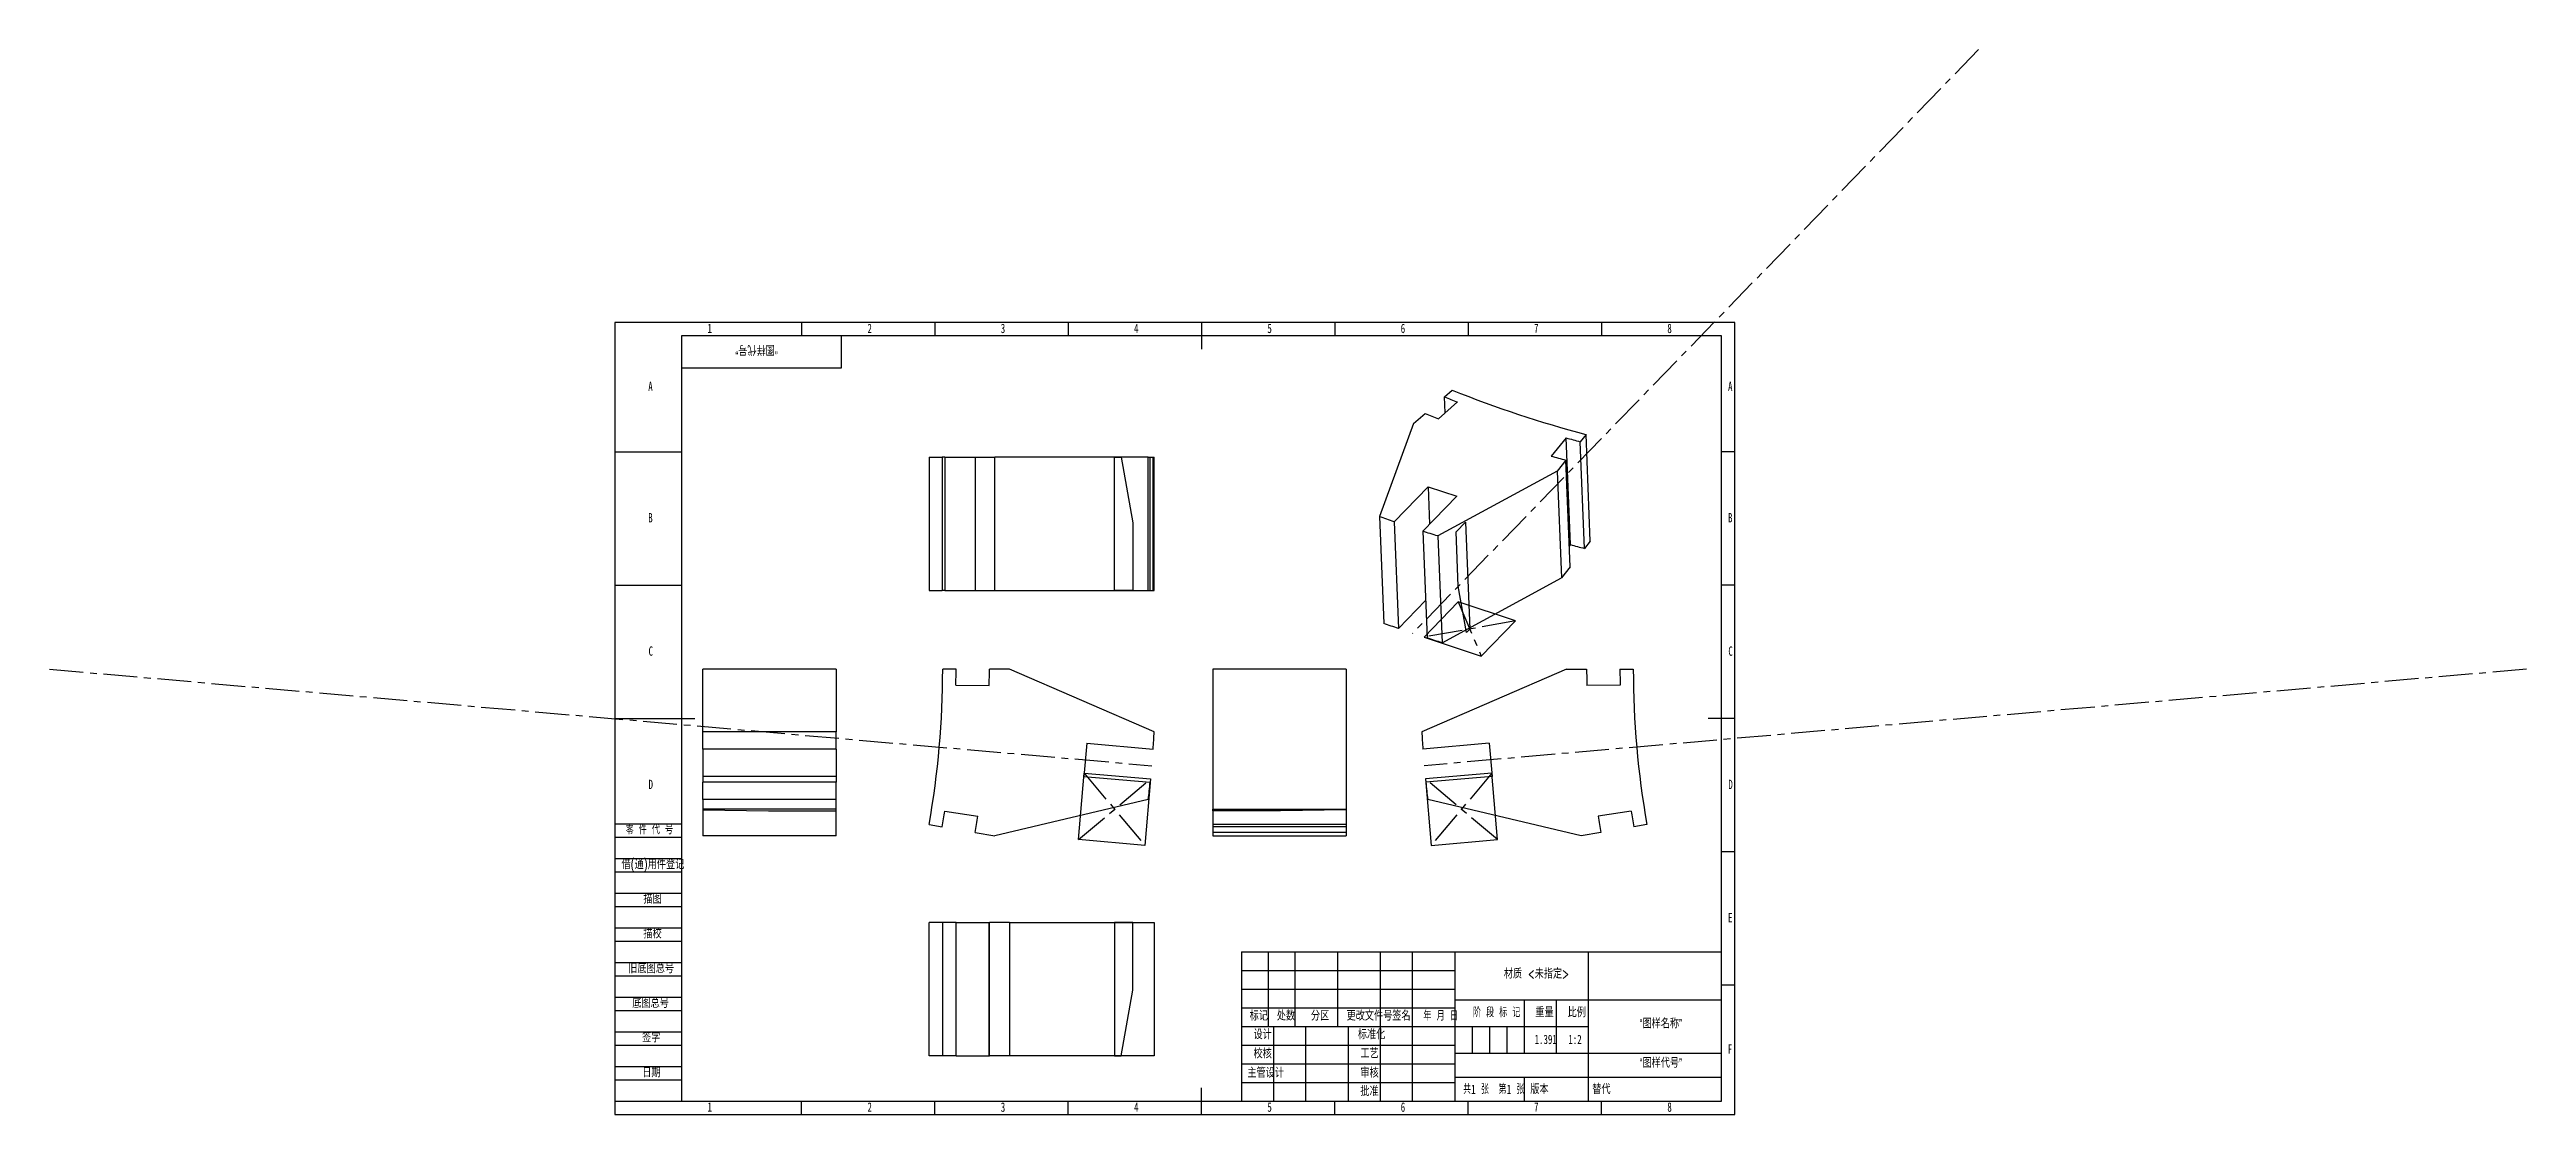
# Model space of a CAD drawing. Header units: millimetres. Extents: x -212 to 717, y 0 to 399.
import ezdxf

# ---------------------------------------------------------------- set-up
doc = ezdxf.new("R2010")
doc.units = ezdxf.units.MM
doc.header["$PDSIZE"] = -1
doc.linetypes.add('CENTERX2', pattern=[20.32, 12.7, -2.54, 2.54, -2.54])
for name, color, linetype in [('10', 7, 'Continuous'), ('5', 7, 'Continuous'), ('9', 7, 'Continuous'), ('SLD-0', 7, 'Continuous')]:
    doc.layers.add(name, color=color, linetype=linetype)
doc.styles.add('SLDTEXTSTYLE0', font='TXT', dxfattribs={"width": 0.7, "bigfont": 'bigfont'})
doc.styles.add('SLDTEXTSTYLE1', font='TXT', dxfattribs={"width": 0.62, "bigfont": 'bigfont'})
doc.styles.add('SLDTEXTSTYLE2', font='TXT', dxfattribs={"width": 0.614286, "bigfont": 'bigfont'})
doc.styles.add('SLDTEXTSTYLE3', font='TXT', dxfattribs={"width": 0.6, "bigfont": 'bigfont'})
doc.styles.add('SLDTEXTSTYLE4', font='TXT', dxfattribs={"width": 0.7})

msp = doc.modelspace()

# ---------------------------------------------------------------- linework, layer by layer
at = {"color": 7, "linetype": 'CENTERX2'}
for p, q in [((511.46, 399.31), (299.19, 180.4)), ((316.27, 192.16), (324.95, 171.88)), ((337.74, 185.07), (303.48, 178.98)), ((-212.07, 166.95), (201.35, 130.78)), ((716.95, 166.95), (303.52, 130.78)), ((173.83, 103.07), (200.91, 125.8)), ((176.01, 127.97), (198.73, 100.89)), ((331.04, 103.07), (303.96, 125.8)), ((328.87, 127.97), (306.14, 100.89))]:
    msp.add_line(p, q, dxfattribs=at)
at = {"color": 7, "linetype": 'Continuous', "lineweight": 25}
for p, q in [((311.14, 269.09), (314.07, 271.59)), ((299.46, 259.07), (303.84, 262.83)), ((315.98, 267.16), (308.86, 260.83)), ((311.39, 263.08), (311.14, 269.09)), ((299.46, 259.07), (286.71, 224.16)), ((356.72, 253.7), (351.09, 246.87)), ((358.34, 213.66), (356.72, 253.7)), ((364.21, 255.01), (362.03, 252.26)), ((363.66, 212.23), (362.03, 252.26)), ((365.83, 214.98), (364.21, 255.01)), ((117.84, 246.47), (117.84, 196.47)), ((117.84, 246.47), (122.76, 246.47)), ((122.76, 246.47), (122.76, 196.47)), ((123.74, 246.47), (122.76, 246.47)), ((123.74, 246.47), (123.74, 196.47)), ((123.74, 246.47), (135.07, 246.47)), ((135.07, 246.47), (135.07, 196.47)), ((135.07, 246.47), (142.46, 246.47)), ((142.46, 196.47), (142.46, 246.47)), ((200.04, 246.47), (142.46, 246.47)), ((200.04, 196.47), (200.04, 246.47)), ((200.04, 246.47), (200.76, 246.47)), ((200.76, 196.47), (200.76, 246.47)), ((200.76, 246.47), (201.85, 246.47)), ((201.85, 196.47), (201.85, 246.47)), ((201.85, 246.47), (202.27, 246.47)), ((202.27, 196.47), (202.27, 246.47)), ((356.6, 245.38), (353.34, 241.26)), ((358.22, 205.35), (356.6, 245.38)), ((304.98, 235.39), (292.22, 222.23)), ((304.98, 235.39), (315.72, 231.84)), ((304.98, 235.39), (305.55, 221.36)), ((353.34, 241.26), (308.62, 216.91)), ((353.34, 241.26), (354.96, 201.22)), ((286.71, 224.16), (288.33, 184.12)), ((315.72, 231.84), (302.95, 218.68)), ((292.22, 222.23), (293.85, 182.19)), ((302.95, 218.68), (304.58, 178.65)), ((308.62, 216.91), (310.25, 176.88)), ((365.83, 214.98), (363.66, 212.23)), ((358.22, 205.35), (354.96, 201.22)), ((358.34, 213.66), (357.91, 213.14)), ((117.84, 196.47), (122.76, 196.47)), ((123.74, 196.47), (122.76, 196.47)), ((123.74, 196.47), (135.07, 196.47)), ((135.07, 196.47), (142.46, 196.47)), ((142.46, 196.47), (200.04, 196.47)), ((200.04, 196.47), (200.76, 196.47)), ((200.76, 196.47), (201.85, 196.47)), ((201.85, 196.47), (202.27, 196.47)), ((310.25, 176.88), (354.96, 201.22)), ((304.01, 192.68), (293.85, 182.19)), ((32.97, 143.51), (32.97, 166.95)), ((82.97, 166.95), (32.97, 166.95)), ((82.97, 166.95), (82.97, 143.51)), ((127.93, 166.95), (122.93, 166.95)), ((127.88, 161.01), (140.37, 160.79)), ((147.93, 166.95), (140.43, 166.95)), ((202.27, 143.51), (147.93, 166.95)), ((274.2, 166.95), (224.2, 166.95)), ((224.2, 166.95), (224.2, 108.77)), ((274.2, 166.95), (274.2, 108.77)), ((356.95, 166.95), (302.61, 143.51)), ((356.95, 166.95), (364.45, 166.95)), ((377, 161.01), (364.5, 160.79)), ((376.95, 166.95), (381.95, 166.95)), ((82.97, 143.51), (32.97, 143.51)), ((32.97, 137.01), (32.97, 143.51)), ((82.97, 137.01), (82.97, 143.51)), ((82.97, 137.01), (32.97, 137.01)), ((32.97, 137.01), (32.97, 126.73)), ((82.97, 137.01), (82.97, 126.73)), ((176.99, 139.18), (175.9, 126.73)), ((176.99, 139.18), (201.85, 137.01)), ((327.88, 139.18), (303.03, 137.01)), ((327.88, 139.18), (328.97, 126.73)), ((82.97, 126.73), (32.97, 126.73)), ((32.97, 126.73), (32.97, 124.55)), ((82.97, 124.55), (32.97, 124.55)), ((32.97, 118.08), (32.97, 124.55)), ((82.97, 126.73), (82.97, 124.55)), ((82.97, 118.08), (82.97, 124.55)), ((175.9, 126.73), (200.76, 124.55)), ((328.97, 126.73), (304.12, 124.55)), ((82.97, 118.08), (32.97, 118.08)), ((32.97, 118.08), (32.97, 104.43)), ((82.97, 104.43), (82.97, 118.08)), ((123.74, 113.76), (136.09, 111.8)), ((200.04, 118.08), (142.46, 104.43)), ((362.41, 104.43), (304.83, 118.08)), ((381.13, 113.76), (368.79, 111.8)), ((82.97, 104.43), (32.97, 104.43)), ((117.84, 108.77), (122.76, 107.91)), ((135.07, 105.73), (142.46, 104.43)), ((274.2, 108.77), (224.2, 108.77)), ((224.2, 108.77), (224.2, 107.91)), ((274.2, 107.91), (224.2, 107.91)), ((224.2, 107.91), (224.2, 105.73)), ((274.2, 105.73), (224.2, 105.73)), ((224.2, 105.73), (224.2, 104.43)), ((224.2, 104.43), (274.2, 104.43)), ((274.2, 108.77), (274.2, 107.91)), ((274.2, 107.91), (274.2, 105.73)), ((274.2, 105.73), (274.2, 104.43)), ((369.8, 105.73), (362.41, 104.43)), ((387.03, 108.77), (382.11, 107.91)), ((117.84, 22.03), (117.84, 72.03)), ((122.93, 72.03), (117.84, 72.03)), ((122.93, 22.03), (122.93, 72.03)), ((127.93, 72.03), (122.93, 72.03)), ((127.93, 22.03), (127.93, 72.03)), ((127.93, 72.03), (140.37, 72.03)), ((140.37, 22.03), (140.37, 72.03)), ((140.37, 72.03), (140.43, 72.03)), ((140.43, 22.03), (140.43, 72.03)), ((147.93, 72.03), (140.43, 72.03)), ((147.93, 72.03), (147.93, 22.03)), ((147.93, 72.03), (202.27, 72.03)), ((202.27, 72.03), (202.27, 22.03)), ((122.93, 22.03), (117.84, 22.03)), ((127.93, 22.03), (122.93, 22.03)), ((127.93, 22.03), (140.37, 22.03)), ((140.37, 22.03), (140.43, 22.03)), ((147.93, 22.03), (140.43, 22.03)), ((202.27, 22.03), (147.93, 22.03))]:
    msp.add_line(p, q, dxfattribs=at)
at = {"color": 7, "linetype": 'Continuous'}
for p, q in [((187.37, 246.47), (189.86, 246.47)), ((187.37, 196.47), (187.37, 246.47)), ((189.86, 246.47), (194.19, 221.85)), ((194.19, 221.85), (194.19, 196.47)), ((315.48, 218.45), (318.98, 222.06)), ((316.31, 198.13), (315.48, 218.45)), ((318.98, 222.06), (320.61, 182.02)), ((194.19, 196.47), (187.37, 196.47)), ((319.33, 180.7), (316.31, 198.13)), ((316.27, 192.16), (303.48, 178.98)), ((337.74, 185.07), (316.27, 192.16)), ((303.48, 178.98), (324.95, 171.88)), ((320.61, 182.02), (319.33, 180.7)), ((324.95, 171.88), (337.74, 185.07)), ((173.83, 103.07), (176.01, 127.97)), ((176.01, 127.97), (200.91, 125.8)), ((200.91, 125.8), (198.73, 100.89)), ((328.87, 127.97), (303.96, 125.8)), ((303.96, 125.8), (306.14, 100.89)), ((331.04, 103.07), (328.87, 127.97)), ((32.97, 114.43), (32.97, 114.21)), ((82.97, 114.43), (32.97, 114.43)), ((32.97, 114.21), (57.59, 113.84)), ((57.59, 113.84), (82.97, 113.84)), ((82.97, 113.84), (82.97, 114.43)), ((224.2, 113.84), (224.2, 114.43)), ((224.2, 114.43), (274.2, 114.43)), ((249.58, 113.84), (224.2, 113.84)), ((274.2, 114.21), (249.58, 113.84)), ((274.2, 114.43), (274.2, 114.21)), ((198.73, 100.89), (173.83, 103.07)), ((306.14, 100.89), (331.04, 103.07)), ((194.19, 72.03), (187.37, 72.03)), ((187.37, 72.03), (187.37, 22.03)), ((194.19, 46.65), (194.19, 72.03)), ((189.86, 22.03), (194.19, 46.65)), ((187.37, 22.03), (189.86, 22.03))]:
    msp.add_line(p, q, dxfattribs=at)
at = {"color": 7, "linetype": 'Continuous', "lineweight": 25, "flags": 128}
for points in [[(292.22, 222.23), (291.53, 222.47), (290.84, 222.71), (290.15, 222.95), (289.46, 223.19), (288.77, 223.43), (288.08, 223.67), (287.39, 223.91), (286.71, 224.16)], [(308.62, 216.91), (307.91, 217.13), (307.2, 217.35), (306.49, 217.57), (305.78, 217.79), (305.07, 218.01), (304.37, 218.23), (303.66, 218.46), (302.95, 218.68)], [(293.85, 182.19), (293.15, 182.43), (292.46, 182.67), (291.77, 182.91), (291.08, 183.15), (290.39, 183.39), (289.71, 183.64), (289.02, 183.88), (288.33, 184.12)], [(310.25, 176.88), (309.54, 177.09), (308.83, 177.31), (308.12, 177.53), (307.41, 177.75), (306.7, 177.98), (305.99, 178.2), (305.29, 178.42), (304.58, 178.65)]]:
    msp.add_lwpolyline(points, dxfattribs=at)
at = {"color": 7, "linetype": 'Continuous', "lineweight": 25}
for centre, radius, start, end in [((468.75, 655.32), 413.74, 248.04487, 255.36328), ((453.73, 632.48), 398.88, 247.92779, 248.70371), ((455.72, 625.63), 384.74, 247.92779, 248.70371), ((477.7, 691.78), 454.48, 254.56199, 255.25635), ((476.51, 701.06), 471.19, 254.56199, 255.25635), ((479.32, 651.75), 454.48, 254.56199, 255.25635), ((-212.07, 166.95), 335, 350, 0), ((-212.07, 166.95), 340, 359, 0), ((-212.07, 166.95), 352.5, 359, 0), ((716.95, 166.95), 352.5, 180, 181), ((716.95, 166.95), 340, 180, 181), ((716.95, 166.95), 335, 180, 190), ((-212.07, 166.95), 415, 355.86292, 356.7622), ((716.95, 166.95), 415, 183.2378, 184.13708), ((-212.07, 166.95), 415, 353.2378, 354.13708), ((716.95, 166.95), 415, 185.86292, 186.7622), ((-212.07, 166.95), 340, 350, 351), ((-212.07, 166.95), 352.5, 350, 351), ((716.95, 166.95), 352.5, 189, 190), ((716.95, 166.95), 340, 189, 190)]:
    msp.add_arc(centre, radius, start, end, dxfattribs=at)
at = {"color": 7, "linetype": 'Continuous'}
for p in [(320.61, 182.02), (187.37, 114.43), (317.5, 114.43)]:
    msp.add_point(p, dxfattribs=at)
at = {"layer": '10', "color": 7}
for p, q in [((0, 109), (25, 109)), ((0, 104), (25, 104)), ((0, 96), (25, 96)), ((0, 91), (25, 91)), ((0, 83), (25, 83)), ((0, 78), (25, 78)), ((0, 70), (25, 70)), ((0, 65), (25, 65)), ((0, 57), (25, 57)), ((0, 52), (25, 52)), ((235, 54), (315, 54)), ((235, 47), (315, 47)), ((0, 44), (25, 44)), ((0, 39), (25, 39)), ((0, 31), (25, 31)), ((0, 26), (25, 26)), ((0, 18), (25, 18)), ((0, 13), (25, 13))]:
    msp.add_line(p, q, dxfattribs=at)
at = {"layer": '10', "color": 7, "lineweight": 25}
for p, q in [((245, 61), (245, 33)), ((255, 61), (255, 33)), ((271, 61), (271, 33)), ((287, 61), (287, 5)), ((299, 61), (299, 5)), ((315, 61), (315, 5)), ((365, 61), (365, 33)), ((235, 40), (315, 40)), ((315, 43), (415, 43)), ((340.99, 43), (340.99, 23)), ((353, 43), (353, 23)), ((235, 33), (365, 33)), ((247, 33), (247, 5)), ((259, 33), (259, 5)), ((275, 33), (275, 5)), ((365, 33), (365, 5)), ((235, 26), (315, 26)), ((235, 19), (315, 19)), ((315, 23), (415, 23)), ((235, 12), (315, 12)), ((315, 14), (415, 14))]:
    msp.add_line(p, q, dxfattribs=at)
at = {"layer": '5', "color": 7, "lineweight": 25}
for p, q in [((415, 292), (25, 292)), ((25, 292), (25, 5)), ((85, 280), (85, 292)), ((415, 5), (415, 292)), ((25, 280), (85, 280)), ((235, 61), (415, 61)), ((235, 61), (235, 5)), ((0, 5), (415, 5))]:
    msp.add_line(p, q, dxfattribs=at)
at = {"layer": '5'}
for p, q in [((70, 297), (70, 292)), ((120, 297), (120, 292)), ((170, 297), (170, 292)), ((270, 297), (270, 292)), ((320, 297), (320, 292)), ((370, 297), (370, 292)), ((0, 248.5), (25, 248.5)), ((420, 248.5), (415, 248.5)), ((0, 198.5), (25, 198.5)), ((420, 198.5), (415, 198.5)), ((420, 98.5), (415, 98.5)), ((420, 48.5), (415, 48.5)), ((70, 0), (70, 5)), ((120, 0), (120, 5)), ((170, 0), (170, 5)), ((270, 0), (270, 5)), ((320, 0), (320, 5)), ((370, 0), (370, 5))]:
    msp.add_line(p, q, dxfattribs=at)
at = {"layer": '5', "lineweight": 25}
for p, q in [((220, 297), (220, 287)), ((0, 148.5), (30, 148.5)), ((420, 148.5), (410, 148.5)), ((220, 0), (220, 10))]:
    msp.add_line(p, q, dxfattribs=at)
at = {"layer": '9', "color": 7}
for p, q in [((420, 297), (0, 297)), ((0, 297), (0, 0)), ((420, 148.5), (420, 297)), ((420, 0), (420, 148.5)), ((0, 0), (420, 0))]:
    msp.add_line(p, q, dxfattribs=at)
at = {"layer": 'SLD-0'}
for p, q in [((321.5, 33), (321.5, 23)), ((328, 33), (328, 23)), ((334.5, 33), (334.5, 23))]:
    msp.add_line(p, q, dxfattribs=at)
at = {"layer": 'SLD-0', "lineweight": 25}
msp.add_line((340.99, 14), (340.99, 5), dxfattribs=at)

# ---------------------------------------------------------------- texts
at = {"layer": '10', "char_height": 3.5}
for s, insert, attachment_point, style in [('1', (35.54, 296.5), 2, 'SLDTEXTSTYLE4'), ('2', (95.54, 296.5), 2, 'SLDTEXTSTYLE4'), ('3', (145.54, 296.5), 2, 'SLDTEXTSTYLE4'), ('4', (195.54, 296.5), 2, 'SLDTEXTSTYLE4'), ('5', (245.54, 296.5), 2, 'SLDTEXTSTYLE4'), ('6', (295.55, 296.5), 2, 'SLDTEXTSTYLE4'), ('7', (345.55, 296.5), 2, 'SLDTEXTSTYLE4'), ('8', (395.55, 296.5), 2, 'SLDTEXTSTYLE4'), ('A', (13.32, 274.75), 2, 'SLDTEXTSTYLE4'), ('A', (418.32, 274.75), 2, 'SLDTEXTSTYLE4'), ('B', (13.32, 225.5), 2, 'SLDTEXTSTYLE4'), ('B', (418.32, 225.5), 2, 'SLDTEXTSTYLE4'), ('C', (13.43, 175.5), 2, 'SLDTEXTSTYLE4'), ('C', (418.43, 175.5), 2, 'SLDTEXTSTYLE4'), ('D', (13.43, 125.5), 2, 'SLDTEXTSTYLE4'), ('D', (418.43, 125.5), 2, 'SLDTEXTSTYLE4'), ('E', (418.32, 75.5), 2, 'SLDTEXTSTYLE4'), ('材质 <未指定>', (345.58, 54.48), 2, 'SLDTEXTSTYLE0'), ('1.391', (349.1, 29.9), 2, 'SLDTEXTSTYLE4'), ('1:2', (360.08, 29.9), 2, 'SLDTEXTSTYLE4'), ('“图样名称”', (392.25, 35.79), 2, 'SLDTEXTSTYLE0'), ('“图样代号”', (392.25, 21.05), 2, 'SLDTEXTSTYLE0'), ('F', (418.22, 26.25), 2, 'SLDTEXTSTYLE4'), ('1', (321.14, 11.2), 1, 'SLDTEXTSTYLE4'), ('1', (334.48, 11.2), 1, 'SLDTEXTSTYLE4'), ('1', (35.54, 4.5), 2, 'SLDTEXTSTYLE4'), ('2', (95.54, 4.5), 2, 'SLDTEXTSTYLE4'), ('3', (145.54, 4.5), 2, 'SLDTEXTSTYLE4'), ('4', (195.54, 4.5), 2, 'SLDTEXTSTYLE4'), ('5', (245.54, 4.5), 2, 'SLDTEXTSTYLE4'), ('6', (295.55, 4.5), 2, 'SLDTEXTSTYLE4'), ('7', (345.55, 4.5), 2, 'SLDTEXTSTYLE4'), ('8', (395.55, 4.5), 2, 'SLDTEXTSTYLE4')]:
    msp.add_mtext(s, dxfattribs=dict(at, insert=insert, attachment_point=attachment_point, style=style))
at = {"layer": '10', "color": 7, "char_height": 3.5}
for s, insert, attachment_point, style in [('零 件 代 号', (4.02, 108.59), 1, 'SLDTEXTSTYLE2'), ('借(通)用件登记', (2.47, 95.5), 1, 'SLDTEXTSTYLE0'), ('描图', (14.11, 82.55), 2, 'SLDTEXTSTYLE0'), ('描校', (14.08, 69.52), 2, 'SLDTEXTSTYLE0'), ('旧底图总号', (5, 56.49), 1, 'SLDTEXTSTYLE0'), ('底图总号', (6.5, 43.49), 1, 'SLDTEXTSTYLE0'), ('标记', (241.49, 38.72), 2, 'SLDTEXTSTYLE0'), ('处数', (251.67, 38.72), 2, 'SLDTEXTSTYLE0'), ('分区', (264.46, 38.72), 2, 'SLDTEXTSTYLE0'), ('更改文件号', (282.98, 38.72), 2, 'SLDTEXTSTYLE0'), ('签名', (294.97, 38.72), 2, 'SLDTEXTSTYLE0'), ('年 月 日', (309.71, 38.72), 2, 'SLDTEXTSTYLE1'), ('阶 段 标 记', (330.69, 39.99), 2, 'SLDTEXTSTYLE2'), ('重量', (348.63, 39.99), 2, 'SLDTEXTSTYLE0'), ('比例', (360.72, 39.99), 2, 'SLDTEXTSTYLE0'), ('签字', (13.59, 30.54), 2, 'SLDTEXTSTYLE0'), ('设计', (242.93, 31.73), 2, 'SLDTEXTSTYLE0'), ('标准化', (283.79, 31.73), 2, 'SLDTEXTSTYLE0'), ('校核', (242.93, 24.56), 2, 'SLDTEXTSTYLE0'), ('工艺', (283.02, 24.6), 2, 'SLDTEXTSTYLE0'), ('日期', (13.66, 17.44), 2, 'SLDTEXTSTYLE0'), ('主管设计', (244.09, 17.33), 2, 'SLDTEXTSTYLE0'), ('批准', (283, 10.44), 2, 'SLDTEXTSTYLE0'), ('审核', (283.02, 17.33), 2, 'SLDTEXTSTYLE0'), ('共  张', (322.96, 11.2), 2, 'SLDTEXTSTYLE3'), ('第  张', (336.22, 11.2), 2, 'SLDTEXTSTYLE3'), ('版本', (346.74, 11.2), 2, 'SLDTEXTSTYLE0')]:
    msp.add_mtext(s, dxfattribs=dict(at, insert=insert, attachment_point=attachment_point, style=style))
at = {"layer": 'SLD-0', "insert": (53.11, 285.02), "char_height": 3.5, "attachment_point": 2, "rotation": 180, "style": 'SLDTEXTSTYLE0'}
msp.add_mtext('“图样代号”', dxfattribs=at)
at = {"layer": 'SLD-0', "insert": (366.56, 11.2), "char_height": 3.5, "attachment_point": 1, "style": 'SLDTEXTSTYLE0'}
msp.add_mtext('替代', dxfattribs=at)

doc.saveas('drawing.dxf')
